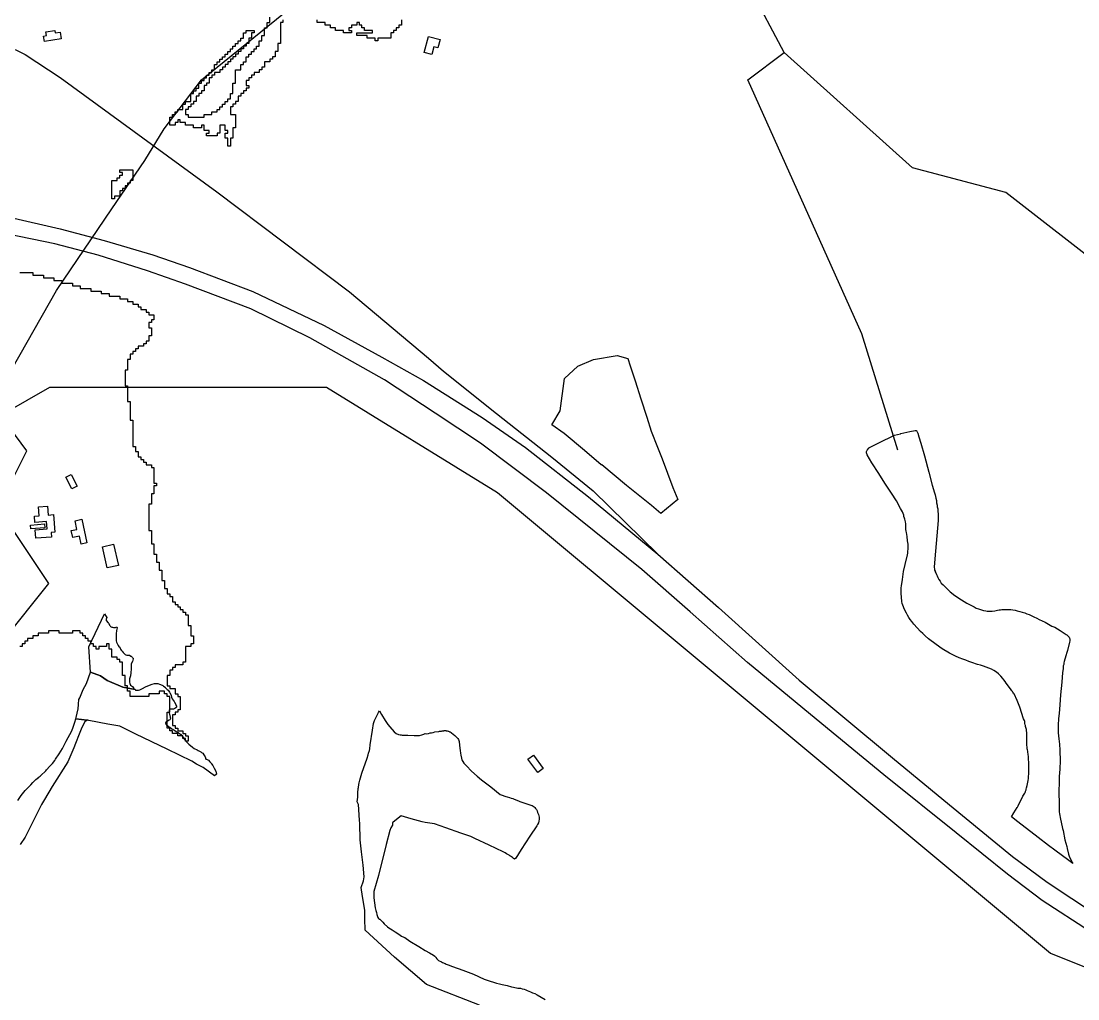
# Model space of a CAD drawing. Header units: metres. Extents: x 553506 to 563855, y 142925 to 150243.
# Drawn here: x 559693 to 560496, y 144250 to 144993 of the extents above; entities that cross this region are included whole.
import ezdxf

# ---------------------------------------------------------------- set-up
doc = ezdxf.new("R2010")
doc.units = ezdxf.units.M
for name, color, linetype in [('C-ANCIENT_WOODLAND', 94, 'Continuous'), ('C-BUILDINGS', 8, 'Continuous'), ('C-FLOOD_ZONE_3', 150, 'Continuous'), ('C-ROADS', 33, 'Continuous'), ('C-WATERWAYS', 5, 'Continuous'), ('E-132KV-UGC-ALT', 8, 'Continuous')]:
    doc.layers.add(name, color=color, linetype=linetype)

msp = doc.modelspace()

# ---------------------------------------------------------------- linework, layer by layer
at = {"layer": 'C-ANCIENT_WOODLAND'}
for points in [[(560102.5209, 144697.1077), (560105.789, 144721.469), (560115.89, 144730.9759), (560127.7735, 144736.0263), (560145.896, 144738.9973), (560153.9174, 144736.6205), (560155.8, 144731.2999), (560159.5999, 144719.6999), (560163.8999, 144705.9999), (560168.2999, 144692.2999), (560171.6999, 144681.5999), (560176.3999, 144669.2999), (560179.9999, 144660.4999), (560188.0999, 144638.7999), (560191.8667, 144629.5467), (560179.1286, 144618.9462), (560171.8, 144625.0999), (560153, 144640.2999), (560134.0999, 144655.9999), (560133.8, 144655.9999), (560121.0999, 144666.8999), (560105.57, 144679.6599), (560096.2821, 144686.4125), (560102.5209, 144697.1077)], [(560372.2999, 144682.0999), (560372.8, 144682.0999), (560373.0999, 144681.9999), (560373.2999, 144681.7999), (560373.4, 144681.5999), (560373.6999, 144681.0999), (560373.8999, 144680.4999), (560374.0999, 144679.9999), (560374.8999, 144677.1999), (560376.6, 144672.3999), (560379.2999, 144662.7999), (560382.6, 144650.4999), (560385.2, 144640.4999), (560387, 144634.5999), (560387.4, 144633.2999), (560387.6999, 144631.9999), (560387.8999, 144630.5999), (560388.2999, 144628.8999), (560388.4999, 144627.1999), (560388.8, 144625.3999), (560389, 144623.9999), (560389.2999, 144622.4999), (560389.4, 144620.9999), (560389.6, 144618.1999), (560389.6, 144616.8999), (560389.6999, 144615.7999), (560389.6999, 144613.5999), (560389.0999, 144607.8999), (560387.0999, 144584.6999), (560386.6, 144578.2999), (560386.8, 144576.6999), (560387, 144575.8999), (560387.2999, 144575.1999), (560387.4999, 144574.5999), (560387.8, 144573.8999), (560388.2999, 144572.6999), (560388.8, 144571.5999), (560389.4, 144570.3999), (560390.2, 144568.8999), (560391.0999, 144567.4999), (560392, 144566.1999), (560393.4, 144564.6999), (560394.8999, 144563.2999), (560398.6999, 144559.4999), (560402.4, 144556.5999), (560407.4, 144553.3999), (560409.4, 144552.0999), (560411.4, 144550.9999), (560413.4999, 144549.7999), (560416.8999, 144547.9999), (560418.6, 144547.1999), (560420.2, 144546.5999), (560421.6999, 144546.0999), (560423.2999, 144545.6999), (560424.0999, 144545.3999), (560425.8999, 144544.9999), (560426.8999, 144544.8999), (560430.6999, 144544.8999), (560432.6999, 144545.0999), (560433.6999, 144545.3999), (560434.6999, 144545.5999), (560435.8999, 144545.7999), (560437, 144545.8999), (560438.0999, 144546.0999), (560441.8, 144546.0999), (560442.8, 144546.1999), (560443.8, 144546.1999), (560444.8999, 144546.0999), (560446.4999, 144545.8999), (560448.2, 144545.4999), (560449.8, 144544.9999), (560451.6999, 144544.4999), (560453.6, 144544.0999), (560455.4, 144543.4999), (560457.0999, 144542.8999), (560458.8, 144542.1999), (560460.4, 144541.4999), (560462.4, 144540.4999), (560464.4999, 144539.5999), (560466.4999, 144538.4999), (560470.8999, 144536.3999), (560476.0999, 144533.4999), (560478.2999, 144532.6999), (560482.4, 144530.0999), (560486.8, 144527.1999), (560487.4999, 144526.7999), (560488.6999, 144525.5999), (560489.0999, 144525), (560489.4, 144524.4), (560489.6, 144523.7999), (560489.6999, 144522.9999), (560489.6999, 144522.1999), (560489.4999, 144521.3999), (560487.8, 144515), (560487.2899, 144513.2999), (560486.6, 144510.9999), (560485.4999, 144506.4999), (560485.2, 144505.4999), (560485, 144504.3999), (560484.6999, 144503.3999), (560484.6, 144502.6999), (560484.4999, 144501.8999), (560484.4999, 144501.0999), (560484.0999, 144498.1999), (560483.4999, 144490.8999), (560482.6999, 144481.2999), (560482, 144473.6999), (560481.4999, 144467.0999), (560481.0999, 144463.2999), (560481, 144461.3999), (560480.8999, 144459.9999), (560480.8999, 144458.4999), (560480.8, 144457.0999), (560480.8, 144455.4999), (560480.8999, 144453.8999), (560480.8999, 144452.2999), (560481.4, 144447.7999), (560481.8, 144443.7999), (560481.8999, 144442.1999), (560482.0999, 144440.7), (560482.2, 144439.1999), (560482.2, 144435.9), (560482.2999, 144434.1999), (560482.2999, 144428.4999), (560482.2, 144427.5999), (560482.2, 144426.5999), (560482.0999, 144425.6999), (560482, 144424.6999), (560481.6999, 144419.2999), (560481.4999, 144415.1999), (560481.2999, 144407.5999), (560481.6, 144398.3), (560481.6, 144394.4999), (560481.6999, 144393.4), (560481.6999, 144392.3999), (560481.8999, 144390.8999), (560482.0999, 144389.5), (560482.4, 144388.0999), (560484.0999, 144379.8), (560484.6, 144378.2), (560486, 144371.1999), (560487.2999, 144366.0999), (560487.6, 144364.4999), (560488.6999, 144360.2999), (560489.4999, 144357.8999), (560490.6999, 144355.8), (560491.4999, 144353.9999), (560491.9699, 144353.2), (560488.8999, 144355.5), (560478.2, 144363.3999), (560473.4999, 144366.8999), (560465.6999, 144372.7999), (560450.2, 144384.7999), (560445.2899, 144388.5799), (560447.1299, 144391.7499), (560449.6099, 144395.6099), (560449.83, 144395.9499), (560450.43, 144396.9499), (560454.0999, 144404.1999), (560455.4999, 144406.5999), (560455.6999, 144407.0999), (560456, 144407.5999), (560456.0999, 144408.0999), (560456.2999, 144408.5999), (560456.4, 144409.0999), (560456.4999, 144409.6999), (560456.8, 144410.6), (560457.1999, 144412.3999), (560457.8, 144414.9999), (560458, 144416.2999), (560458.2999, 144417.7999), (560458.4, 144419.3999), (560458.5, 144420.8999), (560458.6, 144421.9), (560458.6, 144427.8), (560458.5, 144429.4999), (560458.2999, 144432.6999), (560458.2, 144433.9), (560458, 144436.5), (560457.8999, 144437.5), (560457.6999, 144438.5), (560457.6, 144439.5999), (560457.4, 144440.2999), (560457.2999, 144440.9999), (560457.1999, 144441.7999), (560457, 144442.7999), (560457, 144444.6), (560457.0999, 144445.3), (560457, 144446.6), (560456.8999, 144451.5999), (560456.8, 144454.8999), (560456.0999, 144457.1999), (560455.8999, 144457.9), (560455.8, 144458.6), (560455.6, 144459.3999), (560455.6, 144459.9999), (560455.4, 144461.2), (560455.2, 144461.8), (560454.6, 144462.9999), (560451.6, 144471.7999), (560449.8, 144476.8999), (560447.2999, 144482.0999), (560447, 144482.6), (560446.4, 144483.3999), (560446.0999, 144483.6999), (560445.8, 144484.0999), (560445.4999, 144484.3999), (560445.2999, 144484.8), (560445.39, 144484.9399), (560442.8999, 144487.9999), (560442.4, 144488.7999), (560441.4, 144490.1999), (560440.4999, 144491.3999), (560439.6, 144492.6999), (560438.6999, 144493.7999), (560437.2, 144495.4999), (560435.6, 144497.0999), (560433.8999, 144498.4999), (560432, 144499.6999), (560430.0999, 144500.6999), (560428.2, 144501.5999), (560426.0999, 144502.3999), (560424, 144503.0999), (560421.8, 144503.7999), (560419.6, 144504.3999), (560415.2, 144505.7999), (560412.8999, 144506.5999), (560410.6, 144507.4999), (560408.4, 144508.3999), (560405.6999, 144509.4999), (560402.8999, 144510.6999), (560398.2999, 144512.8999), (560392.8, 144516.1999), (560388.2, 144519.5999), (560382.4, 144523.7999), (560379.6999, 144526.0999), (560377.8999, 144527.7999), (560376.2, 144529.4999), (560371.0999, 144534.8999), (560369.6, 144536.8999), (560368.4999, 144538.3999), (560367.4, 144539.9999), (560366.4, 144541.6999), (560365.4999, 144543.2999), (560363.8999, 144546.6999), (560363.4, 144547.9999), (560362.8999, 144549.3999), (560362.4, 144550.6999), (560362.0999, 144552.1999), (560361.6999, 144555.3999), (560361.4999, 144558.1999), (560361.4999, 144561.0999), (560361.6, 144562.5999), (560361.8999, 144563.9999), (560362.4999, 144568.9999), (560363.2999, 144574.9999), (560364.6, 144580.2999), (560366.2999, 144587.4999), (560366.6, 144588.8999), (560366.6999, 144590.3999), (560366.8999, 144591.8999), (560366.8999, 144594.3999), (560366.8, 144595.5999), (560366.4999, 144598.2999), (560366, 144601.5999), (560365.8, 144603.0999), (560365.4999, 144604.5999), (560365.4, 144605.6999), (560365.2, 144606.8999), (560365.0999, 144607.9999), (560365.0999, 144609.5999), (560365, 144611.0999), (560364.8999, 144612.6999), (560364.6, 144613.5999), (560364.2999, 144614.5999), (560364, 144615.4999), (560363.6999, 144616.6999), (560363.4999, 144617.7999), (560363.0999, 144618.8999), (560362.6, 144620.1999), (560361.8999, 144621.4999), (560361.0999, 144622.7999), (560357.8999, 144628.5999), (560354.2, 144634.4999), (560349.0999, 144642.0999), (560344.6, 144649.2999), (560339.2, 144657.4999), (560335.6999, 144663.5999), (560335.4, 144664.3999), (560335.2, 144665.1999), (560335.2, 144665.9999), (560335.4, 144666.4999), (560335.6999, 144666.9999), (560336, 144667.3999), (560336.4, 144668.0999), (560336.8999, 144668.6999), (560337.0999, 144668.9999), (560346.4999, 144673.6999), (560354.6, 144677.5999), (560356.4, 144678.3999), (560361.0999, 144679.5999), (560361.2899, 144679.6499), (560368.2, 144681.3999), (560372.2999, 144682.0999)], [(559757.7799, 144540.6999), (559758.08, 144539.9999), (559757.5799, 144538.6999), (559757.7799, 144537.7999), (559759.1799, 144535.8999), (559759.3799, 144535.5999), (559760.48, 144533.9999), (559760.68, 144533.7999), (559761.08, 144533.2999), (559761.5799, 144532.8999), (559761.9799, 144532.6999), (559762.5799, 144532.5999), (559763.1799, 144532.3999), (559764.08, 144532.3999), (559764.68, 144532.4999), (559765.68, 144532.7999), (559765.9799, 144532.1999), (559765.5799, 144530.0999), (559765.3799, 144527.5999), (559765.3799, 144525.2999), (559765.28, 144524.7999), (559765.1799, 144523.7999), (559765.1799, 144522.8999), (559765.3799, 144522.1999), (559765.5799, 144521.2999), (559765.9799, 144520.2999), (559766.48, 144519.1999), (559766.88, 144518.6999), (559767.3799, 144518.0999), (559767.9799, 144517.3999), (559768.68, 144515.9999), (559769.08, 144515.0999), (559769.7799, 144514.3999), (559770.5799, 144513.3999), (559770.68, 144513.2999), (559771.68, 144512.4999), (559772.1799, 144511.9999), (559772.5799, 144511.6999), (559773.28, 144511.3999), (559774.08, 144511.3999), (559775.08, 144511.4999), (559775.48, 144511.2999), (559776.48, 144510.6999), (559776.68, 144510.5999), (559777.3799, 144509.9999), (559777.68, 144509.6999), (559777.9799, 144509.1999), (559778.08, 144509.0999), (559778.1799, 144508.4999), (559777.5799, 144506.5999), (559776.5799, 144504.8999), (559776.5799, 144500.8999), (559776.48, 144497.8999), (559776.08, 144495.7999), (559775.68, 144494.0999), (559775.48, 144493.4999), (559775.28, 144492.6999), (559775.28, 144491.2999), (559775.48, 144490.7999), (559775.68, 144489.9999), (559776.08, 144488.6999), (559777.6999, 144487.6999), (559777.6999, 144487.4999), (559777.83, 144487.3099), (559778.4, 144486.4999), (559778.4, 144486.2999), (559779.0999, 144485.6999), (559779.6, 144485.1999), (559770.2147, 144487.1633), (559758.5079, 144492.0411), (559753.3049, 144495.6182), (559745.72, 144498.4999), (559744.5399, 144517.6099), (559756.3799, 144542.7999), (559757.7799, 144540.6999)], [(559736.2999, 144470.6999), (559736.6, 144473.9999), (559736.6, 144475.0999), (559736.8, 144476.5999), (559737, 144477.5999), (559737.6, 144478.9999), (559740.2, 144485.1999), (559742.6999, 144489.9999), (559745.72, 144498.4999), (559753.3049, 144495.6182), (559758.5079, 144492.0411), (559770.2147, 144487.1633), (559779.6, 144485.1999), (559780, 144484.8999), (559780.6999, 144484.6999), (559781.4999, 144484.6999), (559782.2999, 144484.7999), (559783.2999, 144485.0999), (559783.8, 144485.2999), (559784.8999, 144485.8999), (559788, 144487.6999), (559792.4999, 144489.3999), (559794.4999, 144489.7999), (559795.0999, 144489.8999), (559795.8999, 144489.9999), (559796.6999, 144489.8999), (559797, 144489.8999), (559798.2999, 144489.2999), (559798.99, 144489.0099), (559800.6999, 144488.2999), (559801.2999, 144487.7999), (559802.4, 144486.9999), (559802.6, 144486.8999), (559804.0999, 144485.3999), (559804.6999, 144484.6999), (559805.6999, 144483.3999), (559806.0999, 144482.7999), (559807, 144481.0999), (559807.2999, 144479.4999), (559807.8, 144478.1999), (559809.2999, 144476.1999), (559809.6999, 144475.5999), (559810.4999, 144473.9999), (559810.6999, 144473.4999), (559811, 144472.5999), (559811, 144471.9999), (559810.8, 144471.6999), (559810.4999, 144471.3999), (559809.8, 144470.8999), (559808.8999, 144470.3999), (559807.2999, 144470.4999), (559806.6999, 144470.4999), (559806.2, 144470.2999), (559805.8999, 144470.0999), (559805.6, 144469.5999), (559805.4999, 144469.2999), (559805.4999, 144468.4999), (559805.6, 144467.6999), (559806.2999, 144464.3999), (559806.4, 144464.1999), (559806.4999, 144463.5999), (559806.4999, 144463.2999), (559806.4, 144462.7999), (559806.0999, 144462.3999), (559805.6, 144461.8999), (559803.4999, 144460.6999), (559803.0999, 144460.3999), (559802.8, 144459.9999), (559802.8, 144459.6999), (559802.8999, 144459.2999), (559803, 144459.0999), (559803.47, 144458.5299), (559805.8, 144456.7999), (559806, 144456.5999), (559807.4999, 144455.4999), (559808.2999, 144455.0999), (559809.2, 144454.5999), (559809.8999, 144454.1999), (559810.8999, 144453.4999), (559811.6, 144453.0999), (559812.6, 144452.4999), (559814.2, 144451.3999), (559816.2999, 144448.5999), (559816.6, 144448.0999), (559817.8999, 144446.2999), (559818.4, 144445.6999), (559819.8999, 144444.2999), (559820.4999, 144443.6999), (559822.0999, 144442.4999), (559823, 144441.6999), (559823.2999, 144441.3999), (559824.6, 144440.5999), (559826.8, 144439.3999), (559827.4999, 144438.9999), (559829, 144438.1999), (559829.4999, 144437.8999), (559830.2, 144437.4999), (559831, 144436.8999), (559831.8, 144435.6999), (559832.8, 144434.2999), (559833.4999, 144432.4999), (559833.8, 144432.3999), (559834.8, 144431.8999), (559835.2999, 144431.5999), (559836.4999, 144430.3999), (559837.6, 144429.0999), (559837.6999, 144428.8999), (559838.6, 144427.4999), (559839.8, 144425.5999), (559841.0999, 144423.1999), (559841.52, 144421.0099), (559839.87, 144419.8199), (559831.2999, 144426.0999), (559826.2999, 144428.5999), (559822.6999, 144430.7999), (559803.8999, 144439.8999), (559780.2999, 144451.3999), (559768, 144457.4999), (559759, 144459.0999), (559744.4999, 144461.7699), (559743.8, 144461.8999), (559743.2099, 144461.9699), (559734.68, 144462.9299), (559735, 144464.0999), (559736.2999, 144470.6999)]]:
    msp.add_lwpolyline(points, close=True, dxfattribs=at)
for points in [[(560041.3076, 144245.6568), (560001.0092, 144261.1936), (559976.733, 144282.0711), (559954.399, 144302.463), (559954.04, 144311.0699), (559954.14, 144317.6699), (559952.34, 144327.9699), (559951.44, 144334.9699), (559953.24, 144340.0699), (559953.54, 144343.0699), (559952.84, 144351.8699), (559951.64, 144362.0699), (559950.7399, 144371.0699), (559950.24, 144383.57), (559950.07, 144385.9899), (559949.24, 144397.97), (559948.44, 144399.8699), (559948.7399, 144403.4699), (559948.7399, 144404.57), (559948.7399, 144404.57), (559948.84, 144406.8699), (559949.1399, 144410.0699), (559949.24, 144410.97), (559949.5399, 144413.0699), (559949.84, 144414.37), (559950.3399, 144416.4699), (559951.9399, 144421.8699), (559955.84, 144433.2699), (559956.64, 144435.77), (559957.04, 144437.0699), (559957.64, 144438.8699), (559957.84, 144440.17), (559958.3399, 144443.2699), (559959.9399, 144454.4699), (559960.64, 144459.4699), (559961.44, 144461.77), (559964.5399, 144467.77), (559965.24, 144469.17), (559966.7399, 144466.37), (559969.5399, 144461.6699), (559971.64, 144458.77), (559973.04, 144457.0699), (559976.44, 144453.0699), (559977.9399, 144451.97), (559979.7399, 144451.17), (559980.9399, 144450.8699), (559981.84, 144450.77), (559982.64, 144450.6699), (559984.1399, 144450.57), (559986.9399, 144450.57), (559991.7399, 144450.2699), (559995.7399, 144450.2699), (559997.44, 144450.77), (559998.2399, 144451.0699), (559999.04, 144451.4699), (560000, 144451.7899), (560001.1799, 144451.5799), (560002.48, 144451.9799), (560003.7799, 144452.2799), (560004.68, 144452.4799), (560006.0799, 144452.7799), (560007.38, 144453.0799), (560010.1799, 144453.4799), (560010.48, 144453.4799), (560010.88, 144453.5799), (560011.28, 144453.5799), (560012.08, 144453.7799), (560012.48, 144453.7799), (560012.88, 144453.8799), (560013.28, 144453.8799), (560013.68, 144453.9799), (560014.08, 144453.9799), (560014.48, 144454.0799), (560015.68, 144454.0799), (560015.9799, 144453.9799), (560016.3799, 144453.9799), (560016.78, 144453.8799), (560017.3799, 144453.6799), (560017.7799, 144453.5799), (560018.1799, 144453.3799), (560018.5799, 144453.2799), (560018.88, 144453.0799), (560019.68, 144452.6799), (560019.9799, 144452.4799), (560022.5799, 144450.4799), (560023.48, 144449.4799), (560024.8799, 144448.0799), (560025.28, 144447.3799), (560025.5799, 144446.68), (560025.8799, 144445.7799), (560026.18, 144442.9799), (560026.3799, 144440.6799), (560026.5799, 144438.9799), (560026.7799, 144436.9799), (560026.9799, 144435.4799), (560027.5799, 144433.1799), (560027.88, 144431.9799), (560028.1799, 144431.2799), (560028.48, 144430.6799), (560029.28, 144429.4799), (560030.1799, 144428.6799), (560031.48, 144427.2799), (560035.08, 144423.3799), (560039.48, 144419.3799), (560042.7799, 144416.6799), (560049.9799, 144411.2799), (560057.08, 144405.6799), (560057.7799, 144405.2799), (560061.1799, 144404.0799), (560062.1799, 144403.8799), (560064.1799, 144403.2799), (560065.28, 144402.8799), (560066.48, 144402.4799), (560067.5799, 144402.0799), (560070.8494, 144400.7424), (560071.9799, 144400.2799), (560080.28, 144397.5799), (560081.1799, 144397.1799), (560081.9799, 144396.6799), (560082.68, 144396.1799), (560083.28, 144395.5799), (560083.7799, 144394.9799), (560084.48, 144394.0799), (560084.9799, 144393.0799), (560085.3799, 144391.9799), (560085.68, 144391.2799), (560085.9799, 144390.4799), (560086.5799, 144388.3799), (560086.68, 144387.5799), (560086.5799, 144386.8799), (560086.3799, 144385.2799), (560085.9799, 144384.0799), (560085.3799, 144382.8799), (560084.7799, 144381.7799), (560079.48, 144373.8799), (560072.88, 144363.6799), (560068.7799, 144357.2799), (560067.73, 144356.33), (560067.1799, 144356.88), (560066.28, 144357.6799), (560065.48, 144358.2799), (560064.88, 144358.6799), (560064.3799, 144358.9799), (560063.78, 144359.3799), (560062.7799, 144359.9799), (560061.88, 144360.5799), (560060.88, 144361.1799), (560059.1799, 144361.9799), (560048.5799, 144367.1799), (560037.7799, 144372.1799), (560034.5799, 144373.7799), (560027.1799, 144376.2799), (560015.7799, 144380.1799), (560006.9799, 144383.1799), (560000, 144384.3599), (559997.84, 144384.77), (559989.3399, 144387.17), (559981.7399, 144389.37), (559975.7399, 144384.4699), (559975.24, 144384.37), (559975.24, 144382.17), (559974.04, 144380.17), (559973.04, 144378.2699), (559970.44, 144367.4699), (559964.5399, 144344.0699), (559961.04, 144331.77), (559960.9399, 144329.17), (559961.04, 144327.0699), (559962.1399, 144319.57), (559962.6197, 144317.4113), (559962.9399, 144315.97), (559963.3399, 144314.4699), (559963.84, 144312.97), (559964.1399, 144312.17), (559964.64, 144311.4699), (559965.1399, 144310.97), (559965.5399, 144310.77), (559965.84, 144310.57), (559966.84, 144309.57), (559967.7399, 144308.4699), (559968.84, 144307.37), (559971.3399, 144305.17), (559972.44, 144304.2699), (559974.84, 144302.77), (559977.1399, 144301.17), (559977.7399, 144300.8699), (559980.9399, 144298.6699), (559981.9399, 144298.0699), (559983.84, 144297.17), (559984.5399, 144296.8699), (559988.3399, 144294.17), (559995.1399, 144290.0699), (560000, 144287.1199), (560003.3799, 144285.3799), (560006.3799, 144283.4799), (560007.38, 144282.6799), (560007.7799, 144282.2799), (560008.1799, 144281.6799), (560008.9799, 144280.6799), (560009.28, 144280.2799), (560009.68, 144279.8799), (560010.1799, 144279.5799), (560012.48, 144278.5799), (560013.28, 144277.9799), (560013.88, 144277.6799), (560014.48, 144277.4799), (560015.1799, 144277.1799), (560015.88, 144276.7799), (560016.68, 144276.4799), (560017.48, 144276.0799), (560020.7799, 144274.9799), (560028.5799, 144272.0799), (560036.68, 144268.9799), (560044.7799, 144265.3799), (560046.2799, 144264.8799), (560049.48, 144263.8799), (560051.7799, 144263.0799), (560054.08, 144262.3799), (560056.48, 144261.6799), (560058.3799, 144261.1799), (560062.1799, 144260.3799), (560065.5799, 144259.5799), (560067.1799, 144259.1799), (560070.48, 144258.5799), (560072.3799, 144258.3799), (560073.68, 144257.9799), (560075.08, 144257.5799), (560076.3799, 144257.0799), (560077.5799, 144256.6799), (560079.9799, 144255.6799), (560081.5799, 144254.9799), (560083.28, 144254.2799), (560084.9799, 144253.4799), (560091.08, 144249.8799)], [(559690.5002, 144401.0002), (559693.1995, 144404.6999), (559694.1999, 144406.0997), (559696.1998, 144408.4999), (559698, 144410.3995), (559699.8995, 144412.3), (559700.4002, 144412.9001), (559701.9004, 144414.5999), (559703.4999, 144416.2998), (559704.2996, 144417.0002), (559705.9995, 144418.2996), (559706.1531, 144418.4235), (559707.6, 144419.6001), (559708.0004, 144419.9995), (559711.8004, 144423.5999), (559712.3995, 144424.1999), (559715.0004, 144427.0999), (559716.8999, 144429.0998), (559718.5998, 144431.3003), (559719.3002, 144432.2998), (559722.0998, 144436.5002), (559724.3997, 144440.3996), (559727.2004, 144446.1002), (559731.5995, 144453.9), (559732.7003, 144456.6003), (559733.9997, 144460.4997), (559734.6797, 144462.9296), (559743.2096, 144461.9702), (559741.4995, 144460.7997), (559739.2999, 144456.3996), (559737.1004, 144451.3994), (559734.4994, 144444.1997), (559733.0003, 144441.1), (559728.6002, 144430.4996), (559716.7003, 144411.5996), (559710.9003, 144401.6996), (559708.5001, 144397.8995), (559701.6997, 144384.2998), (559696.1998, 144373.1003), (559692.3997, 144367.6997)]]:
    msp.add_lwpolyline(points, dxfattribs=at)
at = {"layer": 'C-BUILDINGS'}
for points in [[(559712.403, 144982.0063), (559711.9467, 144984.9861), (559718.6374, 144986.0064), (559718.9439, 144984.0237), (559722.6965, 144984.5966), (559723.4777, 144979.49), (559710.7717, 144977.5482), (559710.1404, 144981.6578), (559712.403, 144982.0063)], [(560009.5943, 144972.6833), (560006.5196, 144973.478), (560005.0132, 144967.7103), (559999.2939, 144969.1906), (560002.4812, 144981.4103), (560011.2755, 144979.1242), (560009.5943, 144972.6833)], [(559735.5566, 144639.8024), (559731.5537, 144637.8194), (559727.1668, 144646.6204), (559731.1627, 144648.6032), (559735.5566, 144639.8024)], [(559713.594, 144617.8286), (559717.6491, 144618.1327), (559718.6444, 144604.7855), (559715.9571, 144604.5907), (559716.221, 144601.0485), (559704.1392, 144600.15), (559703.66, 144606.5682), (559712.8661, 144607.2549), (559712.4387, 144612.9067), (559703.4979, 144612.2394), (559703.1424, 144616.9252), (559706.9043, 144617.209), (559706.39, 144624.0824), (559713.0905, 144624.58), (559713.594, 144617.8286)], [(559734.1054, 144613.5576), (559739.2217, 144614.6069), (559742.9142, 144596.6356), (559738.653, 144595.7575), (559737.3916, 144601.9065), (559732.2614, 144600.8567), (559731.1904, 144606.0545), (559735.4725, 144606.9332), (559734.1054, 144613.5576)], [(559711.1221, 144608.2247), (559700.4608, 144607.3147), (559700.2099, 144610.2118), (559710.8708, 144611.1329), (559711.1221, 144608.2247)], [(559767.0002, 144579.5427), (559758.5037, 144577.6315), (559754.8706, 144593.6903), (559763.367, 144595.6016), (559767.0002, 144579.5427)], [(560089.729, 144425.2926), (560085.4734, 144422.2106), (560077.983, 144432.473), (560082.2386, 144435.5549), (560089.729, 144425.2926)]]:
    msp.add_lwpolyline(points, close=True, dxfattribs=at)
at = {"layer": 'C-FLOOD_ZONE_3'}
for points in [[(559892, 144994), (559892, 144992), (559890, 144992), (559890, 144988), (559890, 144982), (559890, 144976), (559888, 144976), (559888, 144970), (559886, 144970), (559886, 144966), (559884, 144966), (559884, 144964), (559882, 144964), (559882, 144962), (559878, 144962), (559878, 144958), (559876, 144958), (559876, 144956), (559874, 144956), (559874, 144954), (559870, 144954), (559870, 144952), (559868, 144952), (559868, 144950), (559866, 144950), (559866, 144948), (559864, 144948), (559864, 144944), (559866, 144944), (559866, 144942), (559864, 144942), (559864, 144940), (559862, 144940), (559862, 144938), (559860, 144938), (559860, 144936), (559858, 144936), (559858, 144932), (559856, 144932), (559856, 144930), (559854, 144930), (559854, 144928), (559852, 144928), (559852, 144922), (559856, 144922), (559856, 144912), (559854, 144912), (559854, 144904), (559852, 144904), (559852, 144898), (559850, 144898), (559850, 144904), (559848, 144904), (559848, 144908), (559850, 144908), (559850, 144910), (559848, 144910), (559848, 144914), (559844, 144914), (559844, 144908), (559842, 144908), (559842, 144906), (559834, 144906), (559834, 144908), (559836, 144908), (559836, 144910), (559832, 144910), (559832, 144914), (559830, 144914), (559830, 144912), (559824, 144912), (559824, 144914), (559818, 144914), (559818, 144916), (559814, 144916), (559814, 144918), (559812, 144918), (559812, 144916), (559810, 144916), (559810, 144914), (559806, 144914), (559806, 144916), (559806, 144920), (559808, 144920), (559808, 144922), (559810, 144922), (559810, 144924), (559812, 144924), (559812, 144926), (559816, 144926), (559816, 144930), (559818, 144930), (559818, 144932), (559822, 144932), (559822, 144938), (559824, 144938), (559824, 144940), (559826, 144940), (559826, 144942), (559828, 144942), (559828, 144946), (559830, 144946), (559830, 144948), (559832, 144948), (559832, 144950), (559834, 144950), (559834, 144952), (559836, 144952), (559836, 144954), (559838, 144954), (559838, 144956), (559840, 144956), (559840, 144960), (559842, 144960), (559842, 144962), (559844, 144962), (559844, 144964), (559846, 144964), (559846, 144966), (559848, 144966), (559848, 144968), (559850, 144968), (559850, 144970), (559852, 144970), (559852, 144972), (559854, 144972), (559854, 144974), (559856, 144974), (559856, 144976), (559858, 144976), (559858, 144978), (559860, 144978), (559860, 144980), (559862, 144980), (559862, 144984), (559864, 144984), (559864, 144986), (559870, 144986), (559870, 144984), (559868, 144984), (559868, 144980), (559866, 144980), (559866, 144976), (559864, 144976), (559864, 144974), (559862, 144974), (559862, 144972), (559860, 144972), (559860, 144970), (559858, 144970), (559858, 144968), (559856, 144968), (559856, 144966), (559854, 144966), (559854, 144964), (559852, 144964), (559852, 144962), (559850, 144962), (559850, 144960), (559848, 144960), (559848, 144958), (559846, 144958), (559846, 144956), (559844, 144956), (559844, 144954), (559840, 144954), (559840, 144952), (559838, 144952), (559838, 144950), (559836, 144950), (559836, 144946), (559834, 144946), (559834, 144944), (559832, 144944), (559832, 144940), (559830, 144940), (559830, 144938), (559828, 144938), (559828, 144936), (559826, 144936), (559826, 144932), (559824, 144932), (559824, 144930), (559822, 144930), (559822, 144928), (559820, 144928), (559820, 144926), (559818, 144926), (559818, 144922), (559820, 144922), (559820, 144920), (559832, 144920), (559832, 144922), (559838, 144922), (559838, 144924), (559842, 144924), (559842, 144926), (559844, 144926), (559844, 144928), (559846, 144928), (559846, 144930), (559848, 144930), (559848, 144932), (559850, 144932), (559850, 144934), (559852, 144934), (559852, 144938), (559854, 144938), (559854, 144946), (559856, 144946), (559856, 144956), (559860, 144956), (559860, 144960), (559862, 144960), (559862, 144962), (559864, 144962), (559864, 144966), (559866, 144966), (559866, 144968), (559868, 144968), (559868, 144970), (559870, 144970), (559870, 144972), (559872, 144972), (559872, 144974), (559874, 144974), (559874, 144978), (559876, 144978), (559876, 144982), (559878, 144982), (559878, 144988), (559880, 144988), (559880, 144992), (559882, 144992), (559882, 144996)], [(559982, 144994), (559982, 144990), (559980, 144990), (559980, 144988), (559978, 144988), (559978, 144986), (559976, 144986), (559976, 144984), (559974, 144984), (559974, 144980), (559972, 144980), (559964, 144980), (559964, 144978), (559962, 144978), (559962, 144980), (559956, 144980), (559956, 144982), (559948, 144982), (559948, 144984), (559960, 144984), (559960, 144986), (559954, 144986), (559954, 144988), (559952, 144988), (559952, 144990), (559950, 144990), (559950, 144990), (559950, 144992), (559948, 144992), (559948, 144990), (559944, 144990), (559944, 144988), (559942, 144988), (559942, 144986), (559944, 144986), (559944, 144984), (559940, 144984), (559938, 144984), (559938, 144986), (559932, 144986), (559932, 144988), (559928, 144988), (559928, 144990), (559924, 144990), (559924, 144992), (559918, 144992), (559918, 144994)], [(559692, 144802), (559702, 144802), (559702, 144800), (559710, 144800), (559710, 144798), (559718, 144798), (559718, 144796), (559724, 144796), (559724, 144794), (559732, 144794), (559732, 144792), (559738, 144792), (559738, 144790), (559746, 144790), (559746, 144788), (559752, 144788), (559754, 144788), (559754, 144786), (559760, 144786), (559760, 144784), (559766, 144784), (559768, 144784), (559768, 144782), (559774, 144782), (559774, 144780), (559778, 144780), (559778, 144780), (559778, 144778), (559782, 144778), (559782, 144776), (559784, 144776), (559784, 144774), (559788, 144774), (559788, 144772), (559790, 144772), (559790, 144770), (559794, 144770), (559794, 144766), (559792, 144766), (559792, 144764), (559790, 144764), (559790, 144760), (559792, 144760), (559792, 144754), (559790, 144754), (559790, 144750), (559788, 144750), (559788, 144748), (559786, 144748), (559786, 144746), (559782, 144746), (559782, 144744), (559780, 144744), (559780, 144742), (559778, 144742), (559778, 144740), (559776, 144740), (559776, 144736), (559774, 144736), (559774, 144728), (559772, 144728), (559772, 144716), (559774, 144716), (559774, 144704), (559776, 144704), (559776, 144690), (559778, 144690), (559778, 144670), (559780, 144670), (559780, 144666), (559782, 144666), (559782, 144662), (559784, 144662), (559784, 144660), (559786, 144660), (559786, 144658), (559788, 144658), (559788, 144656), (559792, 144656), (559792, 144654), (559794, 144654), (559794, 144642), (559796, 144642), (559796, 144640), (559794, 144640), (559794, 144634), (559792, 144634), (559792, 144626), (559790, 144626), (559790, 144606), (559792, 144606), (559792, 144596), (559794, 144596), (559794, 144588), (559796, 144588), (559796, 144582), (559798, 144582), (559798, 144576), (559800, 144576), (559800, 144568), (559802, 144568), (559802, 144562), (559804, 144562), (559804, 144558), (559806, 144558), (559806, 144556), (559808, 144556), (559808, 144552), (559810, 144552), (559810, 144550), (559812, 144550), (559812, 144548), (559814, 144548), (559814, 144546), (559816, 144546), (559816, 144544), (559818, 144544), (559818, 144542), (559820, 144542), (559820, 144534), (559822, 144534), (559822, 144526), (559824, 144526), (559824, 144520), (559822, 144520), (559822, 144518), (559818, 144518), (559818, 144506), (559816, 144506), (559816, 144504), (559810, 144504), (559810, 144502), (559808, 144502), (559808, 144500), (559806, 144500), (559806, 144496), (559804, 144496), (559804, 144488), (559806, 144488), (559806, 144486), (559810, 144486), (559810, 144482), (559812, 144482), (559812, 144480), (559814, 144480), (559814, 144470), (559812, 144470), (559812, 144468), (559810, 144468), (559810, 144466), (559808, 144466), (559808, 144458), (559810, 144458), (559810, 144456), (559812, 144456), (559812, 144454), (559816, 144454), (559816, 144452), (559818, 144452), (559818, 144450), (559820, 144450), (559820, 144446), (559818, 144446), (559818, 144448), (559816, 144448), (559816, 144450), (559812, 144450), (559812, 144452), (559810, 144452), (559808, 144452), (559808, 144454), (559806, 144454), (559806, 144456), (559804, 144456), (559804, 144458), (559804, 144468), (559806, 144468), (559806, 144480), (559804, 144480), (559804, 144482), (559802, 144482), (559802, 144484), (559798, 144484), (559798, 144482), (559790, 144482), (559790, 144480), (559776, 144480), (559776, 144484), (559774, 144484), (559774, 144488), (559772, 144488), (559772, 144496), (559770, 144496), (559770, 144506), (559768, 144506), (559768, 144508), (559766, 144508), (559766, 144510), (559762, 144510), (559762, 144516), (559760, 144516), (559760, 144520), (559758, 144520), (559758, 144518), (559752, 144518), (559752, 144516), (559750, 144516), (559750, 144518), (559748, 144518), (559748, 144520), (559746, 144520), (559746, 144522), (559744, 144522), (559744, 144524), (559742, 144524), (559742, 144526), (559740, 144526), (559740, 144528), (559738, 144528), (559738, 144530), (559732, 144530), (559732, 144528), (559722, 144528), (559722, 144530), (559714, 144530), (559714, 144528), (559706, 144528), (559706, 144526), (559702, 144526), (559702, 144524), (559698, 144524), (559698, 144522), (559696, 144522), (559696, 144520), (559694, 144520), (559694, 144518), (559692, 144518)]]:
    msp.add_lwpolyline(points, dxfattribs=at)
msp.add_lwpolyline([(559774, 144870), (559774, 144868), (559772, 144868), (559772, 144866), (559770, 144866), (559770, 144864), (559768, 144864), (559768, 144860), (559764, 144860), (559764, 144858), (559762, 144858), (559762, 144872), (559766, 144872), (559766, 144874), (559768, 144874), (559768, 144876), (559770, 144876), (559770, 144878), (559768, 144878), (559768, 144880), (559778, 144880), (559778, 144872), (559776, 144872), (559776, 144870), (559774, 144870)], close=True, dxfattribs=at)
at = {"layer": 'C-ROADS'}
for points in [[(559688.4987, 144971.4694), (559696.0273, 144967.5852)], [(559696.0273, 144967.5852), (559722.8527, 144950.2991)], [(559722.8527, 144950.2991), (559841.7281, 144863.3296), (559942.637, 144787.3455), (560002.6109, 144736.9678)], [(559684.2781, 144844.0791), (559722.8483, 144835.1602), (559756.1664, 144826.4234), (559793.1974, 144815.4983), (559820.9165, 144805.9535), (559869.0154, 144787.5821), (559923.2495, 144761.8002), (559967.013, 144737.7744), (559998.6486, 144719.9715), (560043.2419, 144692.0098), (560076.1535, 144669.1941), (560124.0483, 144631.6195), (560176.8523, 144588.0656)], [(560164.6362, 144576.4327), (560092.1129, 144634.7542), (560041.9983, 144672.4047), (560007.5067, 144695.1937), (559969.0291, 144720.6414), (559912.3782, 144752.3578), (559867.6511, 144774.5399), (559817.8395, 144793.0918), (559788.9664, 144803.302), (559751.6912, 144815.3325), (559718.7842, 144823.8929), (559682.8973, 144831.1033)], [(560002.6109, 144736.9678), (560013.9958, 144727.205), (560054.108, 144694.8746), (560096.0865, 144661.7122), (560127.5399, 144636.3138), (560176.8523, 144588.0656)], [(560176.8523, 144588.0656), (560222.807, 144547.6934), (560284.1913, 144492.421)], [(560505.4251, 144301.2869), (560468.6576, 144325.115), (560442.3071, 144344.9277), (560403.2506, 144376.4423), (560348.4221, 144420.621), (560297.0432, 144462.7931), (560244.8047, 144505.8626), (560201.2413, 144544.2389), (560164.6362, 144576.4327)], [(560284.1913, 144492.421), (560354.8605, 144433.343), (560398.3151, 144397.6245), (560446.1977, 144358.5831), (560472.3888, 144338.9435), (560509.8804, 144314.103)]]:
    msp.add_lwpolyline(points, dxfattribs=at)
at = {"layer": 'C-WATERWAYS'}
for points in [[(559801.7217, 144911.2467), (559830.1004, 144948.4236), (560067.343, 145140.6511)], [(560272.7643, 144969.1392), (560247.0295, 145017.5759)], [(560358.983, 144667.0115), (560331.6547, 144755.4883), (560245.0559, 144948.4864), (560272.7643, 144969.1392)], [(560519.5673, 144801.7983), (560440.9984, 144862.8089), (560370.2842, 144881.538), (560272.7643, 144969.1392)], [(559786.9386, 144887.2252), (559801.7217, 144911.2467)], [(559761.9073, 144850.3641), (559786.9386, 144887.2252)], [(559719.8921, 144788.4563), (559761.9073, 144850.3641)], [(559680.6381, 144719.378), (559719.8921, 144788.4563)], [(559421.325, 144319.5596), (559449.1966, 144361.7824), (559508.6901, 144399.0317), (559632.8973, 144433.0818), (559645.482, 144480.2069), (559714.0965, 144565.8454), (559683.7877, 144611.438), (559681.2423, 144634.153), (559697.3298, 144666.6734), (559671.3377, 144701.4594), (559672.0312, 144702.7832)]]:
    msp.add_lwpolyline(points, dxfattribs=at)
at = {"layer": 'E-132KV-UGC-ALT'}
msp.add_lwpolyline([(557025, 144575), (557975, 144575), (558105, 144455), (558225, 144455), (558345, 144565), (558435, 144605), (558495, 144605), (558615, 144715), (559075, 144715), (559185, 144815), (559295, 144815), (559335, 144775), (559375, 144515), (559465, 144515), (559575, 144635), (559715, 144715), (559925, 144715), (560055, 144635), (560475, 144285), (560525, 144265)], dxfattribs=at)

doc.saveas('drawing.dxf')
